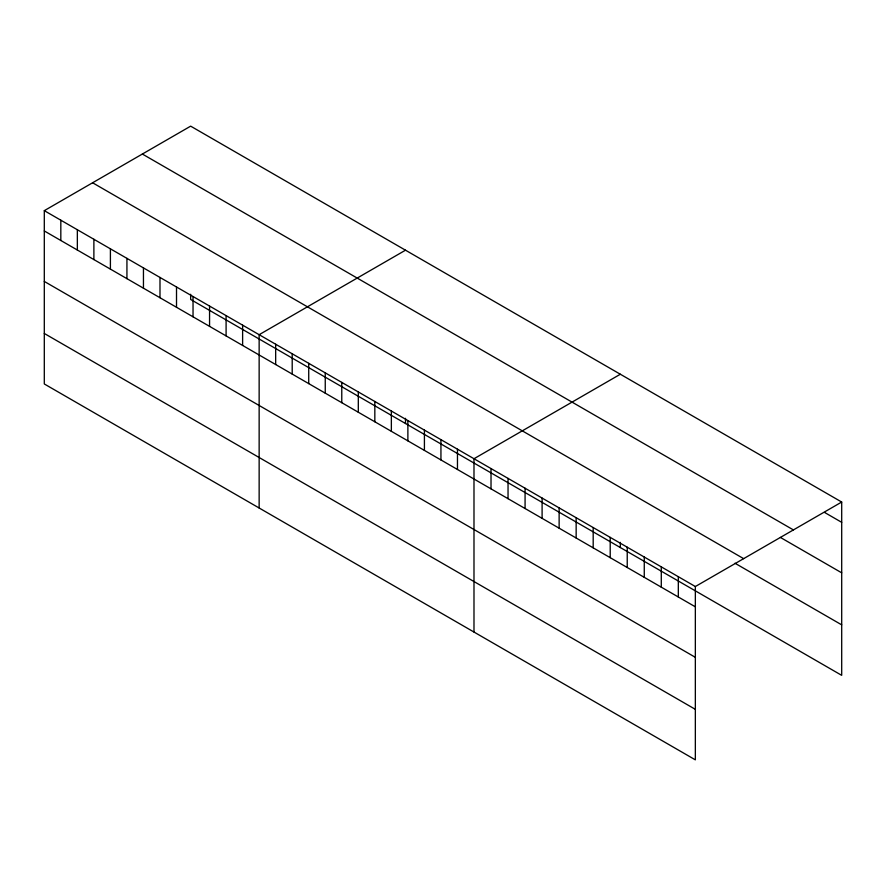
<?xml version="1.0" encoding="UTF-8"?>
<svg xmlns="http://www.w3.org/2000/svg" width="886" height="886" viewBox="0 0 886 886"><rect width="100%" height="100%" fill="white"/><g stroke="black" fill="none" stroke-linecap="round" stroke-linejoin="round"><path stroke-width="1.33" d="M44.3 210.658L695.344 586.532L695.344 759.845L44.3 383.959L44.3 210.658L190.656 126.155L841.7 502.041L841.7 675.342L190.656 299.468L190.656 294.285M405.5 250.195L259.144 334.698L259.144 507.999M620.344 374.235L473.988 458.738L473.988 632.039M695.344 586.532L841.7 502.041M824.678 512.496L841.7 522.33M142.358 154.042L793.402 529.917M780.4 537.437L841.7 572.821M92.598 182.771L743.642 558.645M734.992 563.241L841.7 624.851M44.3 230.947L695.344 606.821M44.3 281.438L695.344 657.323M44.3 333.468L695.344 709.343M678.322 576.697L678.322 596.998M661.288 566.874L661.288 587.163M644.266 557.039L644.266 577.34M627.233 547.216L627.233 567.505M620.344 542.365L620.344 547.548M610.21 537.381L610.21 557.671M593.188 527.547L593.188 547.847M576.155 517.723L576.155 538.012M559.132 507.888L559.132 528.178M542.099 498.054L542.099 518.354M525.077 488.23L525.077 508.52M508.043 478.396L508.043 498.685M491.021 468.561L491.021 488.862M457.464 449.191L457.464 469.491M440.94 439.655L440.94 459.945M424.416 430.109L424.416 450.398M407.881 420.573L407.881 440.863M405.5 418.325L405.5 423.508M391.357 411.026L391.357 431.316M374.833 401.48L374.833 421.78M358.309 391.944L358.309 412.234M341.774 382.398L341.774 402.698M325.251 372.862L325.251 393.151M308.727 363.315L308.727 383.616M292.203 353.78L292.203 374.069M275.668 344.233L275.668 364.534M242.62 325.151L242.62 345.451M226.096 315.615L226.096 335.905M209.561 306.069L209.561 326.358M193.037 296.533L193.037 316.823M176.513 286.986L176.513 307.276M159.989 277.44L159.989 297.74M143.454 267.904L143.454 288.194M126.931 258.358L126.931 278.658M110.407 248.822L110.407 269.111M93.883 239.275L93.883 259.576M77.348 229.74L77.348 250.029M60.824 220.193L60.824 240.494"/></g></svg>
